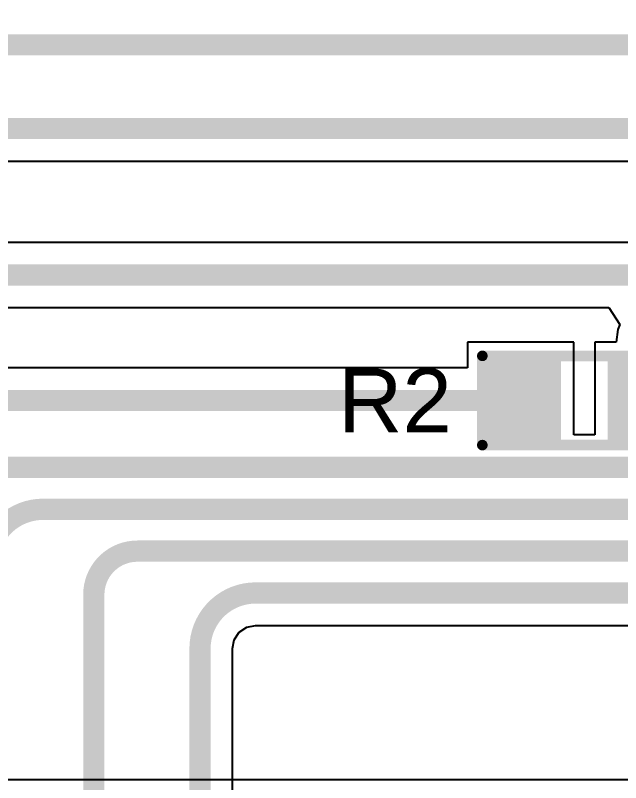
# Model space of a CAD drawing. Header units: inches. Extents: x -0.1 to 10.2, y 0 to 6.5.
# Drawn here: x 1.8778 to 2.1628, y 3.2375 to 3.5985 of the extents above; entities that cross this region are included whole.
import ezdxf

# ---------------------------------------------------------------- set-up
doc = ezdxf.new("R2010")
doc.units = ezdxf.units.IN
doc.header["$MEASUREMENT"] = 0
for name, color, linetype in [('Bottom Layer', 5, 'Continuous'), ('Top Layer', 1, 'Continuous'), ('Top Overlay', 2, 'Continuous'), ('Top Paste', 8, 'Continuous'), ('Top Solder', 216, 'Continuous')]:
    doc.layers.add(name, color=color, linetype=linetype)
doc.styles.add('Arial', font='', dxfattribs={"height": 0.2})
doc.styles.get('Arial').set_extended_font_data('Arial')

# ---------------------------------------------------------------- blocks, each defined once
blk = doc.blocks.new('R___0603_45')
at = {"layer": 'Top Layer'}
for points in [[(-0.015, 0.0175), (-0.015, -0.0175), (-0.045, -0.0175), (-0.045, 0.0175)], [(0.045, 0.0175), (0.045, -0.0175), (0.015, -0.0175), (0.015, 0.0175)]]:
    blk.add_hatch(color=1, dxfattribs=at).paths.add_polyline_path(points)
at = {"layer": 'Top Paste'}
for points in [[(-0.015, 0.0175), (-0.015, -0.0175), (-0.045, -0.0175), (-0.045, 0.0175)], [(0.045, 0.0175), (0.045, -0.0175), (0.015, -0.0175), (0.015, 0.0175)]]:
    blk.add_hatch(color=8, dxfattribs=at).paths.add_polyline_path(points)
at = {"layer": 'Top Solder'}
for points in [[(-0.011, 0.0215), (-0.011, -0.0215), (-0.049, -0.0215), (-0.049, 0.0215)], [(0.049, 0.0215), (0.049, -0.0215), (0.011, -0.0215), (0.011, 0.0215)]]:
    blk.add_hatch(color=216, dxfattribs=at).paths.add_polyline_path(points)
at = {"layer": 'Top Overlay'}
for points in [[(-0.048, 0.021, 0.005, 0.005, 0), (-0.048, -0.021, 0.005, 0.005, 0)], [(0.048, 0.021, 0.005, 0.005, 0), (-0.048, 0.021, 0.005, 0.005, 0)], [(0.048, 0.021, 0.005, 0.005, 0), (0.048, -0.021, 0.005, 0.005, 0)], [(0.048, -0.021, 0.005, 0.005, 0), (-0.048, -0.021, 0.005, 0.005, 0)]]:
    blk.add_lwpolyline(points, format="xyseb", dxfattribs=at)
for points in [[(-0.04925, 0.021, 0.0025, 0.0025, 1), (-0.04675, 0.021, 0.0025, 0.0025, 1)], [(-0.04925, 0.021, 0.0025, 0.0025, 1), (-0.04675, 0.021, 0.0025, 0.0025, 1)], [(0.04675, 0.021, 0.0025, 0.0025, 1), (0.04925, 0.021, 0.0025, 0.0025, 1)], [(0.04675, 0.021, 0.0025, 0.0025, 1), (0.04925, 0.021, 0.0025, 0.0025, 1)], [(-0.04925, -0.021, 0.0025, 0.0025, 1), (-0.04675, -0.021, 0.0025, 0.0025, 1)], [(-0.04925, -0.021, 0.0025, 0.0025, 1), (-0.04675, -0.021, 0.0025, 0.0025, 1)], [(0.04675, -0.021, 0.0025, 0.0025, 1), (0.04925, -0.021, 0.0025, 0.0025, 1)], [(0.04675, -0.021, 0.0025, 0.0025, 1), (0.04925, -0.021, 0.0025, 0.0025, 1)]]:
    blk.add_lwpolyline(points, format="xyseb", close=True, dxfattribs=at)

msp = doc.modelspace()

# ---------------------------------------------------------------- linework, layer by layer
at = {"layer": 'Bottom Layer'}
msp.add_line((2.16685, 3.23892), (1.43035, 3.23892), dxfattribs=at)
for points in [[(2.12441, 3.64173, 0.04, 0.04, -0.414214), (2.22441, 3.54173, 0.04, 0.04, 0)], [(2.22441, 3.26622, 0.04, 0.04, -0.414214), (2.16685, 3.20866, 0.04, 0.04, 0)]]:
    msp.add_lwpolyline(points, format="xyseb", dxfattribs=at)
at = {"layer": 'Top Layer'}
for p, q in [((1.67766, 3.52998), (2.2025, 3.52998)), ((2.23132, 3.49167), (1.77146, 3.49167)), ((1.77146, 3.46108), (2.15722, 3.46108)), ((2.15722, 3.46108), (2.16235, 3.45308)), ((2.16235, 3.45308), (2.1614, 3.45078)), ((2.1614, 3.45078), (2.16061, 3.44482)), ((2.14067, 3.44482), (2.09067, 3.44482)), ((2.09067, 3.44482), (2.09067, 3.43262)), ((2.14067, 3.40112), (2.14067, 3.44482)), ((2.16061, 3.44482), (2.15067, 3.44482)), ((2.15067, 3.44482), (2.15067, 3.40112)), ((2.09067, 3.43262), (1.72815, 3.43262)), ((2.15067, 3.40112), (2.14067, 3.40112)), ((1.98323, 3.30831), (1.98674, 3.31066)), ((1.98674, 3.31066), (1.99088, 3.31148)), ((1.99088, 3.31148), (1.99088, 3.31148)), ((1.99088, 3.31148), (2.40664, 3.31148)), ((1.98088, 3.3048), (1.98323, 3.30831)), ((1.98006, 3.30066), (1.98088, 3.3048)), ((1.98006, 3.30065), (1.98006, 3.30066)), ((1.98006, 3.1478), (1.98006, 3.30065))]:
    msp.add_line(p, q, dxfattribs=at)
for points in [[(1.65592, 3.58465, 0.01, 0.01, 0), (2.22697, 3.58465, 0.01, 0.01, 0)], [(1.67766, 3.54528, 0.01, 0.01, 0), (2.22697, 3.54528, 0.01, 0.01, 0)], [(1.75591, 3.47638, 0.01, 0.01, 0), (2.25984, 3.47638, 0.01, 0.01, 0)], [(1.7126, 3.41732, 0.01, 0.01, 0), (2.11811, 3.41732, 0.01, 0.01, 0)], [(1.83761, 3.38583, 0.01, 0.01, 0), (2.35827, 3.38583, 0.01, 0.01, 0)], [(1.86476, 3.34003, 0.01, 0.01, -0.414214), (1.89088, 3.36614, 0.01, 0.01, 0)], [(1.89088, 3.36614, 0.01, 0.01, 0), (2.37205, 3.36614, 0.01, 0.01, 0)], [(1.91476, 3.32597, 0.01, 0.01, -0.414214), (1.93525, 3.34646, 0.01, 0.01, 0)], [(1.93525, 3.34646, 0.01, 0.01, 0), (2.39638, 3.34646, 0.01, 0.01, 0)], [(1.96476, 3.30065, 0.01, 0.01, -0.414214), (1.99088, 3.32677, 0.01, 0.01, 0)], [(1.99088, 3.32677, 0.01, 0.01, 0), (2.40664, 3.32677, 0.01, 0.01, 0)], [(1.91476, 3.10139, 0.01, 0.01, 0), (1.91476, 3.32597, 0.01, 0.01, 0)], [(1.96476, 3.10139, 0.01, 0.01, 0), (1.96476, 3.30065, 0.01, 0.01, 0)]]:
    msp.add_lwpolyline(points, format="xyseb", dxfattribs=at)
for points in [[(2.11561, 3.41732, 0.005, 0.005, 1), (2.12061, 3.41732, 0.005, 0.005, 1)], [(1.88838, 3.36614, 0.005, 0.005, 1), (1.89338, 3.36614, 0.005, 0.005, 1)], [(1.88838, 3.36614, 0.005, 0.005, 1), (1.89338, 3.36614, 0.005, 0.005, 1)], [(1.93275, 3.34646, 0.005, 0.005, 1), (1.93775, 3.34646, 0.005, 0.005, 1)], [(1.93275, 3.34646, 0.005, 0.005, 1), (1.93775, 3.34646, 0.005, 0.005, 1)], [(1.98838, 3.32677, 0.005, 0.005, 1), (1.99338, 3.32677, 0.005, 0.005, 1)], [(1.98838, 3.32677, 0.005, 0.005, 1), (1.99338, 3.32677, 0.005, 0.005, 1)], [(1.91226, 3.32597, 0.005, 0.005, 1), (1.91726, 3.32597, 0.005, 0.005, 1)], [(1.91226, 3.32597, 0.005, 0.005, 1), (1.91726, 3.32597, 0.005, 0.005, 1)], [(1.96226, 3.30065, 0.005, 0.005, 1), (1.96726, 3.30065, 0.005, 0.005, 1)], [(1.96226, 3.30065, 0.005, 0.005, 1), (1.96726, 3.30065, 0.005, 0.005, 1)]]:
    msp.add_lwpolyline(points, format="xyseb", close=True, dxfattribs=at)

# ---------------------------------------------------------------- block references
at = {"rotation": 180}
msp.add_blockref('R___0603_45', (2.14567, 3.41732), dxfattribs=at)

# ---------------------------------------------------------------- texts
at = {"layer": 'Top Overlay', "style": 'Arial'}
msp.add_text('R2', height=0.03, dxfattribs=at).set_placement((2.02977, 3.40233))

doc.saveas('drawing.dxf')
